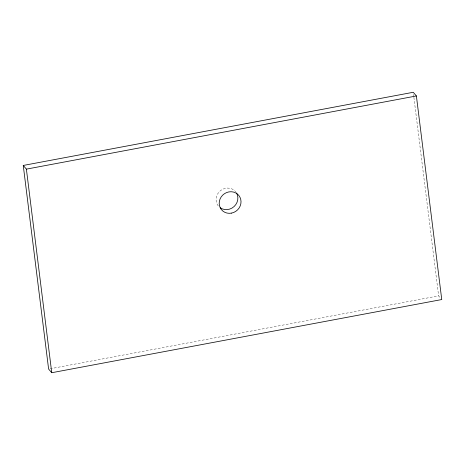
<?xml version="1.0" encoding="UTF-8"?>
<svg xmlns="http://www.w3.org/2000/svg" width="465" height="465" viewBox="0 0 465 465"><rect width="100%" height="100%" fill="white"/><g stroke="black" fill="none" stroke-linecap="round" stroke-linejoin="round"><path stroke-width="0.35" stroke-dasharray="2.33 1.74" d="M50.034 368.78L438.611 295.868L440.401 297.972M413.519 94.436L413.786 96.592M413.879 97.313L438.611 295.868M218.248 205.914A11.224 10.474 -40.5 0 1 220.404 190.685A11.224 10.474 -40.5 0 1 235.691 191.789"/><path stroke-width="0.7" d="M23.25 165.453L413.251 92.279L416.39 95.953L441.75 299.547L51.749 372.721L48.61 369.047L23.25 165.453L26.389 169.132L51.749 372.721M26.389 169.132L416.39 95.953M236.47 192.917A11.224 10.474 -40.5 0 1 234.087 206.536A11.224 10.474 -40.5 0 1 220.241 207.785M231.431 213.133A11.224 10.474 -40.5 0 0 238.83 195.463A11.224 10.474 -40.5 0 0 220.067 198.985A11.224 10.474 -40.5 0 0 231.431 213.133"/></g></svg>
